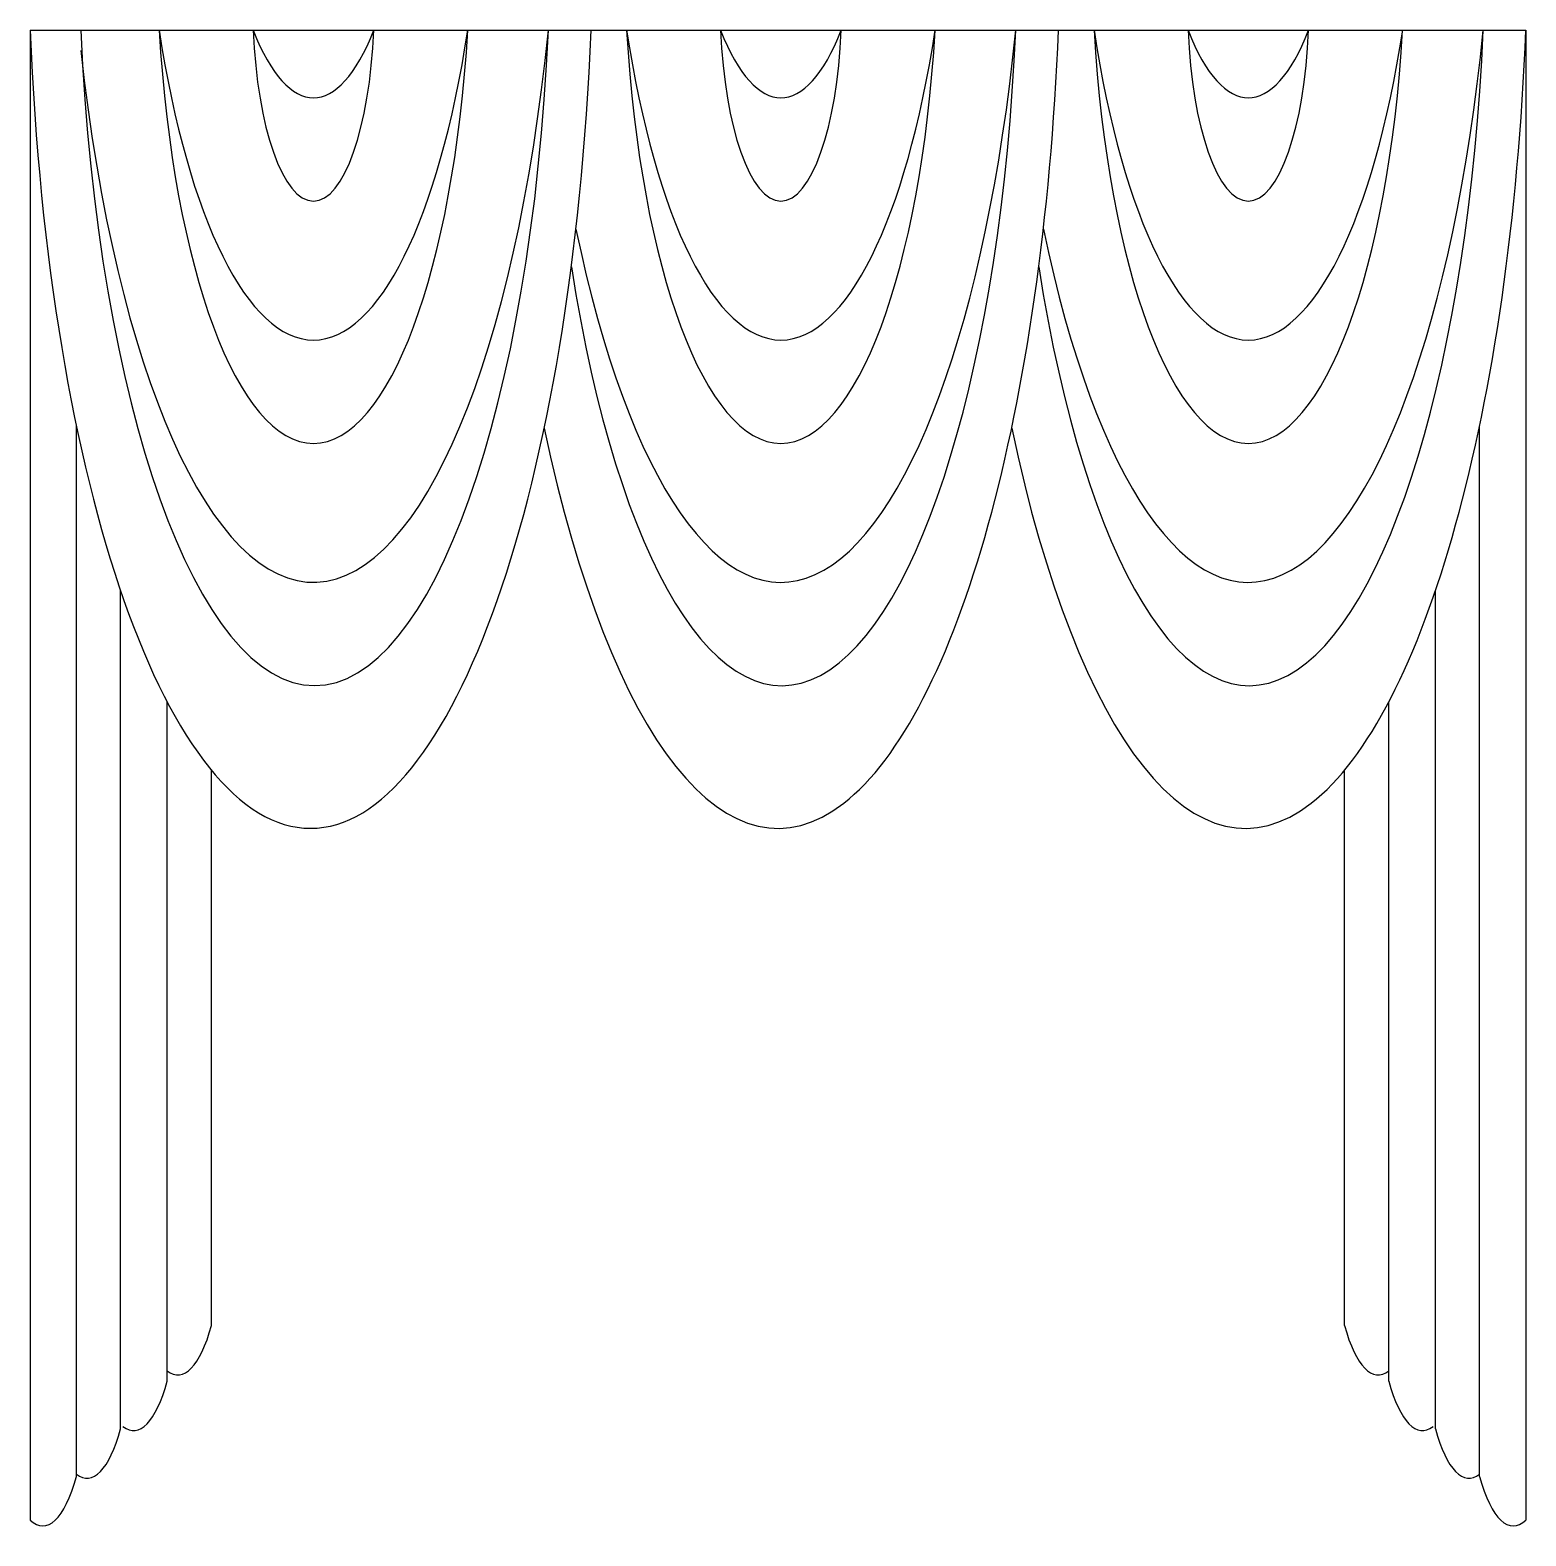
# Model space of a CAD drawing. Header units: millimetres. Extents: x 0 to 1800, y -13 to 1799.
import ezdxf

# ---------------------------------------------------------------- set-up
doc = ezdxf.new("R2010")
doc.units = ezdxf.units.MM

msp = doc.modelspace()

# ---------------------------------------------------------------- linework, layer by layer
for p, q in [((0, 1799.3, 0), (1800, 1799.3, 0)), ((0, 1799.3, 0), (0, 6.3, 0)), ((1800, 1799.3, 0), (1800, 6.3, 0)), ((55.7, 58.5, 0), (55.7, 1323.2, 0)), ((1744.3, 58.5, 0), (1744.3, 1323.2, 0)), ((108.8, 115.9, 0), (108.8, 1124.6, 0)), ((1691.2, 115.9, 0), (1691.2, 1124.6, 0)), ((165, 173.3, 0), (165, 990.8, 0)), ((1635, 173.3, 0), (1635, 990.8, 0)), ((218.2, 240.2, 0), (218.2, 908.7, 0)), ((1581.8, 240.2, 0), (1581.8, 908.7, 0))]:
    msp.add_line(p, q)
for centre, major_axis, start_param, end_param in [((337.5, 1941.2, 0), (0, 1102.5), 1.699888, 4.583297), ((337.5, 1941.2, 0), (0, 1102.5), 1.699888, 4.583297), ((341, 2098.1, 0), (0, 963.4), 1.913199, 4.396982), ((342.3, 1931.6, 0), (0, 921.2), 1.71491, 4.568275), ((341, 2098.1, 0), (0, 671.8), 2.031779, 4.251406), ((341, 1914.5, 0), (0, 612.6), 1.760087, 4.523098), ((341, 2098.1, 0), (0, 380.3), 2.474953, 3.808233), ((341, 1830.7, 0), (0, 237.2), 1.703548, 4.579637), ((900, 1941.2, 0), (0, 1102.5), 2.16891, 4.583297), ((900, 1941.2, 0), (0, 1102.5), 2.16891, 4.583297), ((904.8, 1931.6, 0), (0, 921.2), 2.041057, 4.568275), ((903.5, 2098.1, 0), (0, 963.4), 2.163625, 4.396982), ((903.5, 2098.1, 0), (0, 671.8), 2.031779, 4.251406), ((903.5, 1914.5, 0), (0, 612.6), 1.760087, 4.523098), ((903.5, 2098.1, 0), (0, 380.3), 2.474953, 3.808233), ((903.5, 1830.7, 0), (0, 237.2), 1.703548, 4.579637), ((1462.5, 1941.2, 0), (0, 1102.5), 2.16891, 4.583297), ((1462.5, 1941.2, 0), (0, 1102.5), 2.16891, 4.583297), ((1467.3, 1931.6, 0), (0, 921.2), 2.041057, 4.568275), ((1466, 2098.1, 0), (0, 963.4), 2.163625, 4.396982), ((1466, 2098.1, 0), (0, 671.8), 2.031779, 4.251406), ((1466, 1914.5, 0), (0, 612.6), 1.760087, 4.523098), ((1466, 2098.1, 0), (0, 380.3), 2.474953, 3.808233), ((1466, 1830.7, 0), (0, 237.2), 1.703548, 4.579637), ((177.7, 355.4, 0), (0, 174.5), 2.902973, 3.991196), ((1622.3, 355.4, 0), (0, 174.5), 2.29199, 3.380213), ((124.5, 288.5, 0), (0, 174.5), 2.902973, 3.991196), ((1675.5, 288.5, 0), (0, 174.5), 2.29199, 3.380213), ((68.4, 231.1, 0), (0, 174.5), 2.902973, 3.991196), ((1731.6, 231.1, 0), (0, 174.5), 2.29199, 3.380213), ((15.2, 173.7, 0), (0, 174.5), 2.855538, 3.991196), ((1784.8, 173.7, 0), (0, 174.5), 2.29199, 3.427647)]:
    msp.add_ellipse(centre, major_axis=major_axis, ratio=0.30868, start_param=start_param, end_param=end_param)

doc.saveas('drawing.dxf')
